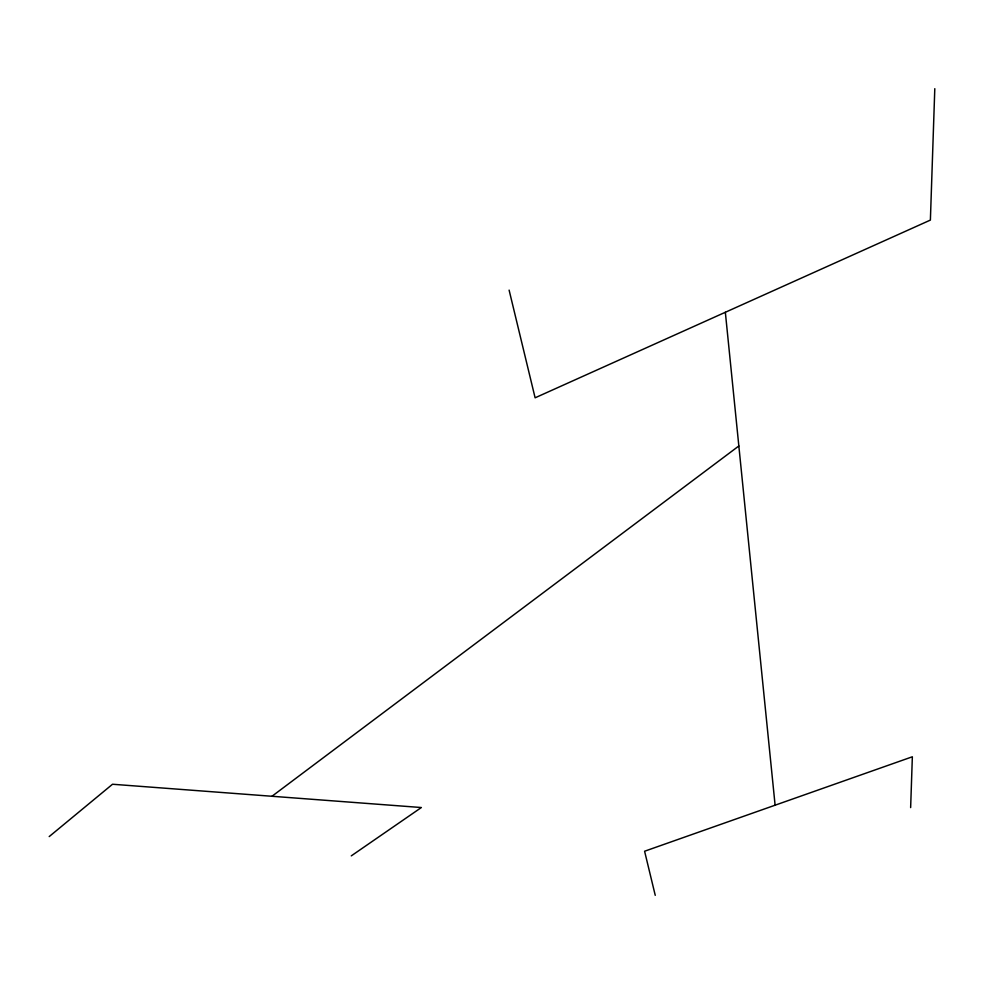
<?xml version="1.0" encoding="UTF-8"?>
<svg xmlns="http://www.w3.org/2000/svg" width="984" height="984" viewBox="0 0 984 984"><rect width="100%" height="100%" fill="white"/><g stroke="black" fill="none" stroke-linecap="round" stroke-linejoin="round"><path stroke-width="1.48" d="M910.643 807.593L912.352 756.782L644.594 851.234L655.246 895.329M934.8 88.671L930.384 220.084L535.111 397.807L509.109 290.12M49.2 836.584L112.52 784.248L421.361 807.532L351.276 855.871M271.978 796.265L738.836 445.986M725.343 312.272L775.109 805.195"/></g></svg>
